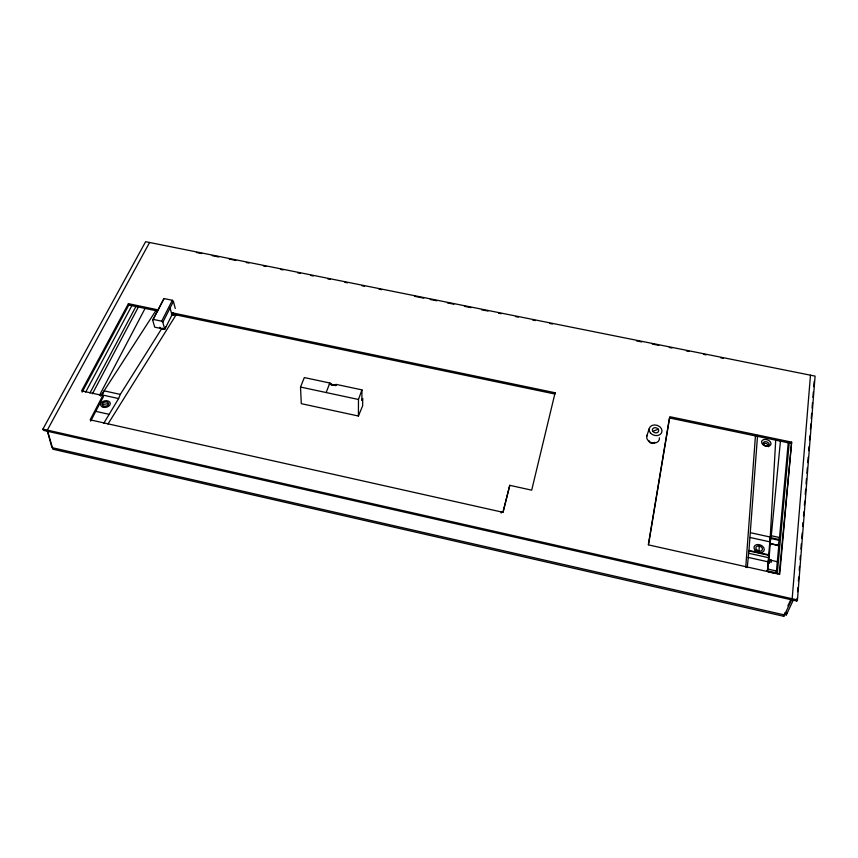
<?xml version="1.0" encoding="UTF-8"?>
<svg xmlns="http://www.w3.org/2000/svg" width="858" height="858" viewBox="0 0 858 858"><rect width="100%" height="100%" fill="white"/><g stroke="black" fill="none" stroke-linecap="round" stroke-linejoin="round"><path stroke-width="1.29" d="M358.419 416.023L358.472 399.474L361.947 389.886L336.282 384.416L332.872 384.963L329.826 383.011L304.322 377.574L300.514 387.044L301.297 403.668L358.419 416.023L362.666 405.759L362.719 398.466L361.872 400.504L361.947 389.886M149.571 242.492L47.308 430.105L52.853 449.206L783.826 616.301L783.912 614.371L786.314 614.929L786.421 612.247M768.843 563.32L769.819 559.706L768.843 563.32L768.017 563.127L767.438 571.246L766.602 571.063L767.245 571.61L768.779 561.668L771.288 562.226L771.492 560.081L768.982 559.523L768.146 561.132L768.982 561.325M768.146 561.132L768.843 555.362L748.905 550.933L757.55 435.435M768.543 556.724L770.237 537.054L750.546 532.721M775.707 440.293L770.034 540.797L769.605 541.795L749.881 537.451M758.976 551.083L759.298 546.031M747.243 567.653L748.905 550.933M745.752 567.235L755.437 435.832M796.792 601.018L797.447 599.935L815.1 376.115L145.624 241.699L42.9 429.107L43.49 430.362L796.792 601.018L797.007 598.358M797.532 591.698L797.854 587.709M798.38 581.048L798.691 577.059M799.216 570.398L799.538 566.409M800.064 559.748L800.375 555.759M800.911 549.109L801.329 543.779M801.747 538.459L802.176 533.129M802.702 526.48L803.013 522.479M803.538 515.83L803.86 511.84M804.386 505.18L804.697 501.19M805.233 494.53L805.651 489.21M806.07 483.88L806.499 478.56M806.917 473.23L807.335 467.91M807.764 462.591L808.182 457.26M808.708 450.611L809.03 446.61M809.555 439.961L809.866 435.961M810.392 429.311L810.821 423.981M811.239 418.661L811.657 413.341M812.086 408.011L812.505 402.692M812.923 397.361L813.352 392.042M813.77 386.711L814.188 381.392M810.478 375.193L792.181 598.745L783.826 616.301M791.634 442.127L779.74 574.281L648.487 544.884L669.819 416.698L791.634 442.127L779.257 574.056M777.251 573.938L789.263 442.16M788.288 442.278L779.418 538.792L778.152 545.817L778.903 544.38L776.351 572.168L775.632 573.487L768.446 571.878M772.254 544.508L769.894 543.993L771.288 535.724L780.448 441.023M768.982 559.523L770.259 543.275L778.785 545.645L770.505 543.811M501.158 513.095L501.297 511.926M171.611 312.698L555.115 392.75L531.692 490.165L509.77 485.328L503.099 512.183M173.681 313.492L174.163 314.993L171.686 314.478M555.115 392.75L554.911 394.026L172.104 314.06M648.326 544.712L669.433 417.953L791.055 443.361M509.77 485.328L502.917 512.29L90.154 419.841L102.842 395.549L81.607 390.862L128.421 303.678L158.526 309.963M646.728 436.304L649.152 428.839M329.365 384.212L329.826 383.011L331.778 385.038L336.293 384.952L335.843 385.596L329.365 384.212L326.169 392.546M103.797 423.262L118.597 398.562L120.313 394.412L162.087 328.024M118.597 398.562L102.359 394.98L104.097 390.84L120.313 394.412M768.8 556.123L769.465 554.536M787.859 605.93L791.173 598.852M786.314 614.929L793.06 600.579M175.279 308.472L173.413 301.426L172.329 300.279L163.996 298.563L152.692 320.195L154.73 327.166L164.768 329.279L173.069 312.795M164.768 329.279L162.806 322.329L173.413 301.426M162.806 322.329L161.69 321.182L172.329 300.279M769.894 543.993L770.259 543.275M152.692 320.195L163.996 298.563M90.658 421.106L103.325 396.825L102.842 395.549M768.017 563.127L768.779 561.668M99.485 395.356L145.27 308.054M92.417 393.79L138.556 306.66M89.951 392.964L136.315 305.738M85.682 392.063L132.271 304.901M82.111 392.138L128.839 305.019L128.421 303.678M107.947 424.066L175.911 315.133M100.686 396.139L156.124 310.221M652.863 431.338A3.207 2.542 17.3 0 0 658.322 431.799A3.207 2.542 17.3 0 0 655.458 427.681A3.207 2.542 17.3 0 0 652.863 431.338L658.236 429.204M102.317 404.558L108.558 403.56A3.153 2.134 -10.6 0 0 103.646 402.477A3.153 2.134 -10.6 0 0 104.118 406.145A3.153 2.134 -10.6 0 0 108.558 403.56M196.428 252.499L201.684 253.55M212.194 255.663L218.758 256.982M229.268 259.095L235.832 260.414M246.343 262.527L248.97 263.052M263.417 265.948L266.044 266.484M280.502 269.38L283.129 269.905M297.576 272.812L300.203 273.337M310.714 275.45L313.342 275.976M327.788 278.882L330.416 279.408M344.862 282.314L347.49 282.84M361.937 285.735L364.564 286.272M379.022 289.167L381.649 289.693M414.489 296.289L423.68 298.144M430.244 299.463L436.819 300.783M447.329 302.885L453.893 304.204M464.403 306.317L470.967 307.636M481.477 309.749L488.052 311.068M498.552 313.181L501.179 313.706M515.637 316.613L518.264 317.138M532.711 320.045L535.338 320.57M549.785 323.466L552.413 324.002M636.486 340.883L641.741 341.934M652.252 344.047L658.815 345.366M669.326 347.479L671.953 348.005M686.4 350.911L689.028 351.437M703.485 354.343L706.113 354.869M720.559 357.765L723.187 358.301M128.839 305.019L157.679 311.046M171.364 314.532L173.842 315.047M153.26 319.412L161.69 321.182M329.697 383.354L330.083 383.923M335.231 385.274L336.068 384.995M329.493 383.869L330.823 384.556M300.514 387.044L358.472 399.474M771.288 535.724L779.536 537.537L779.043 539.51L770.795 537.698M770.43 538.416L778.667 540.229M748.948 550.428L768.865 554.847M748.412 553.206L768.339 557.636M769.787 560.027L777.316 561.7M96.096 411.422L108.741 414.232M748.112 557.378L768.94 562.022M768.049 569.133L776.458 571.01L776.018 572.79L767.61 570.913M42.9 429.107L797.447 599.935M784.544 613.02L786.947 613.567M52.445 447.747L784.459 614.95M335.221 384.813L335.907 385.414L334.062 385.403M47.169 430.384L51.855 447.2M170.088 307.979L171.975 314.983M102.123 393.908L102.359 394.98M654.761 442.353A3.164 2.531 17.5 0 1 651.297 443.254A3.164 2.531 17.5 0 1 648.916 440.572M659.416 437.784A6.51 5.191 17.4 0 1 652.155 442.878A6.51 5.191 17.4 0 1 647.179 435.027M165.691 326.608A2.949 2.188 -12.4 0 1 165.133 327.724M164.597 328.196A2.949 2.188 -12.4 0 1 160.5 328.206M160.114 327.745A2.949 2.188 -12.4 0 1 159.91 327.198M763.03 443.94A3.132 2.102 18.8 0 1 766.88 443.833A3.132 2.102 18.8 0 1 768.5 446.728M650.396 432.925A6.574 5.223 17.3 0 0 661.507 433A6.574 5.223 17.3 0 0 654.751 424.935A6.574 5.223 17.3 0 0 650.396 432.925M762.805 444.519A4.858 3.26 18.7 0 0 770.784 444.669A4.858 3.26 18.7 0 0 765.25 439.414A4.858 3.26 18.7 0 0 762.805 444.519M763.963 445.002A3.142 2.102 18.8 0 0 769.111 445.098A3.142 2.102 18.8 0 0 765.55 441.698A3.142 2.102 18.8 0 0 763.963 445.002M754.997 550.15A5.32 3.829 22.5 0 0 763.835 551.029A5.32 3.829 22.5 0 0 758.59 544.519A5.32 3.829 22.5 0 0 754.997 550.15M756.692 549.828A3.432 2.467 22.5 0 0 762.29 549.914A3.432 2.467 22.5 0 0 758.44 545.924A3.432 2.467 22.5 0 0 756.692 549.828M103.292 407.271A4.891 3.303 -10.6 0 0 110.274 403.367A4.891 3.303 -10.6 0 0 102.745 401.555A4.891 3.303 -10.6 0 0 103.292 407.271"/></g></svg>
